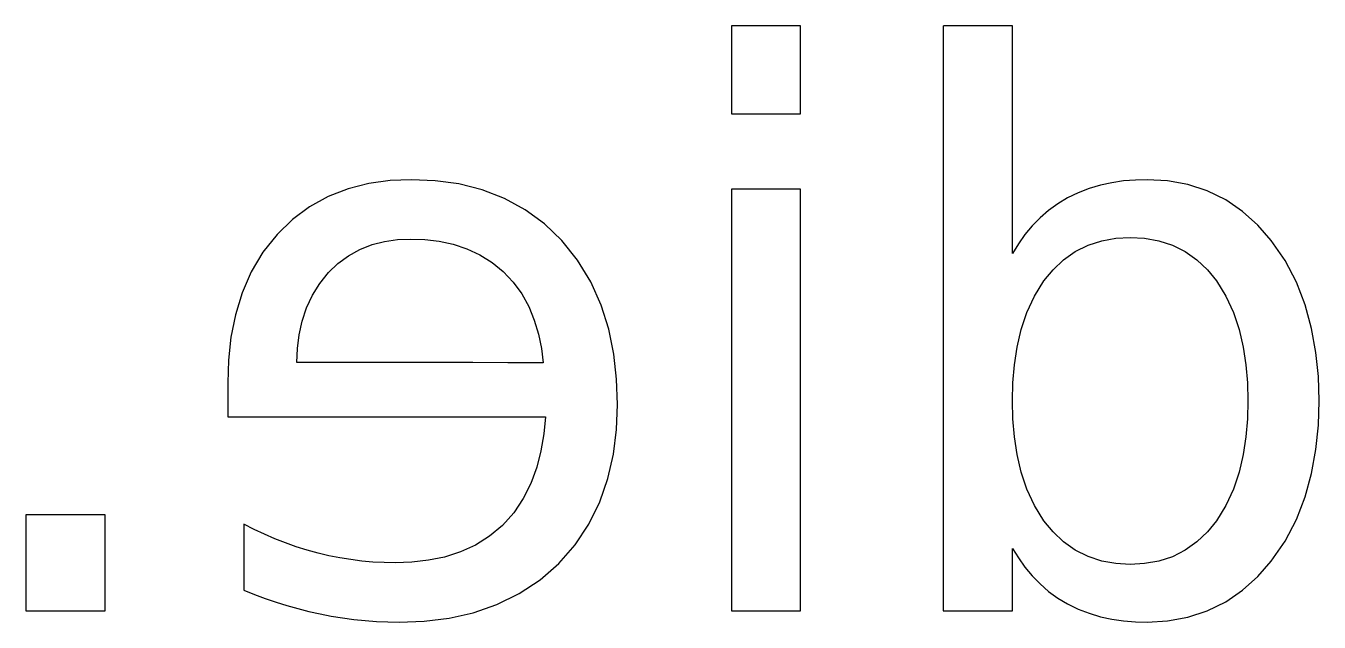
# Model space of a CAD drawing. Header units: metres. Extents: x 0 to 1774, y -720 to 827.
# Drawn here: x 12 to 25.84, y 820.99 to 827.37 of the extents above; entities that cross this region are included whole.
import ezdxf

# ---------------------------------------------------------------- set-up
doc = ezdxf.new("R2010")
doc.units = ezdxf.units.M

msp = doc.modelspace()

# ---------------------------------------------------------------- linework, layer by layer
at = {"layer": 'MARK'}
for p, q in [((19.55, 827.371), (19.55, 827.371)), ((19.55, 827.371), (19.55, 827.371)), ((19.55, 827.371), (19.55, 827.371)), ((19.55, 827.371), (19.55, 827.371)), ((19.55, 827.371), (19.55, 827.371)), ((19.55, 827.371), (19.55, 827.371)), ((19.55, 827.371), (19.55, 827.371)), ((19.656, 827.371), (19.55, 827.371)), ((19.656, 827.371), (19.55, 827.371)), ((19.55, 827.371), (19.55, 827.237)), ((19.55, 827.371), (19.55, 827.237)), ((19.761, 827.371), (19.656, 827.371)), ((19.761, 827.371), (19.656, 827.371)), ((19.867, 827.371), (19.761, 827.371)), ((19.867, 827.371), (19.761, 827.371)), ((19.973, 827.371), (19.867, 827.371)), ((19.973, 827.371), (19.867, 827.371)), ((20.078, 827.371), (19.973, 827.371)), ((20.078, 827.371), (19.973, 827.371)), ((20.184, 827.371), (20.078, 827.371)), ((20.184, 827.371), (20.078, 827.371)), ((20.289, 827.371), (20.184, 827.371)), ((20.289, 827.371), (20.184, 827.371)), ((20.289, 827.371), (20.289, 827.371)), ((20.289, 827.371), (20.289, 827.371)), ((20.289, 827.371), (20.289, 827.371)), ((20.289, 827.371), (20.289, 827.371)), ((20.289, 827.371), (20.289, 827.371)), ((20.289, 827.371), (20.289, 827.371)), ((20.289, 827.371), (20.289, 827.371)), ((20.289, 827.237), (20.289, 827.371)), ((20.289, 827.237), (20.289, 827.371)), ((21.817, 827.371), (21.817, 827.371)), ((21.817, 827.371), (21.817, 827.371)), ((21.817, 827.371), (21.817, 827.371)), ((21.817, 827.371), (21.817, 827.371)), ((21.817, 827.371), (21.817, 827.371)), ((21.817, 827.371), (21.817, 827.371)), ((21.817, 827.371), (21.817, 827.371)), ((21.817, 827.371), (21.817, 826.478)), ((21.817, 827.371), (21.817, 826.478)), ((21.923, 827.371), (21.818, 827.371)), ((21.923, 827.371), (21.818, 827.371)), ((22.029, 827.371), (21.923, 827.371)), ((22.029, 827.371), (21.923, 827.371)), ((22.134, 827.371), (22.029, 827.371)), ((22.134, 827.371), (22.029, 827.371)), ((22.24, 827.371), (22.134, 827.371)), ((22.24, 827.371), (22.134, 827.371)), ((22.346, 827.371), (22.24, 827.371)), ((22.346, 827.371), (22.24, 827.371)), ((22.451, 827.371), (22.346, 827.371)), ((22.451, 827.371), (22.346, 827.371)), ((22.557, 827.371), (22.451, 827.371)), ((22.557, 827.371), (22.451, 827.371)), ((22.557, 827.371), (22.557, 827.371)), ((22.557, 827.371), (22.557, 827.371)), ((22.557, 827.371), (22.557, 827.371)), ((22.557, 827.371), (22.557, 827.371)), ((22.557, 827.371), (22.557, 827.371)), ((22.557, 827.371), (22.557, 827.371)), ((22.557, 827.371), (22.557, 827.371)), ((22.557, 827.024), (22.557, 827.371)), ((22.557, 827.024), (22.557, 827.371)), ((19.55, 827.237), (19.55, 827.102)), ((19.55, 827.237), (19.55, 827.102)), ((20.289, 827.102), (20.289, 827.237)), ((20.289, 827.102), (20.289, 827.237)), ((19.55, 827.102), (19.55, 826.967)), ((19.55, 827.102), (19.55, 826.967)), ((20.289, 826.967), (20.289, 827.102)), ((20.289, 826.967), (20.289, 827.102)), ((22.557, 826.676), (22.557, 827.024)), ((22.557, 826.676), (22.557, 827.024)), ((19.55, 826.967), (19.55, 826.833)), ((19.55, 826.967), (19.55, 826.833)), ((20.289, 826.833), (20.289, 826.967)), ((20.289, 826.833), (20.289, 826.967)), ((19.55, 826.833), (19.55, 826.698)), ((19.55, 826.833), (19.55, 826.698)), ((20.289, 826.698), (20.289, 826.833)), ((20.289, 826.698), (20.289, 826.833)), ((19.55, 826.698), (19.55, 826.563)), ((19.55, 826.698), (19.55, 826.563)), ((20.289, 826.563), (20.289, 826.698)), ((20.289, 826.563), (20.289, 826.698)), ((22.557, 826.328), (22.557, 826.676)), ((22.557, 826.328), (22.557, 826.676)), ((19.55, 826.563), (19.55, 826.429)), ((19.55, 826.563), (19.55, 826.429)), ((20.289, 826.429), (20.289, 826.563)), ((20.289, 826.429), (20.289, 826.563)), ((21.817, 826.478), (21.817, 825.584)), ((21.817, 826.478), (21.817, 825.584)), ((19.55, 826.429), (19.55, 826.429)), ((19.55, 826.429), (19.55, 826.429)), ((19.55, 826.429), (19.55, 826.429)), ((19.55, 826.429), (19.55, 826.429)), ((19.55, 826.429), (19.55, 826.429)), ((19.55, 826.429), (19.55, 826.429)), ((19.55, 826.429), (19.55, 826.429)), ((19.55, 826.429), (19.656, 826.429)), ((19.55, 826.429), (19.656, 826.429)), ((19.656, 826.429), (19.761, 826.429)), ((19.656, 826.429), (19.761, 826.429)), ((19.761, 826.429), (19.867, 826.429)), ((19.761, 826.429), (19.867, 826.429)), ((19.867, 826.429), (19.973, 826.429)), ((19.867, 826.429), (19.973, 826.429)), ((19.973, 826.429), (20.078, 826.429)), ((19.973, 826.429), (20.078, 826.429)), ((20.078, 826.429), (20.184, 826.429)), ((20.078, 826.429), (20.184, 826.429)), ((20.184, 826.429), (20.289, 826.429)), ((20.184, 826.429), (20.289, 826.429)), ((20.289, 826.429), (20.289, 826.429)), ((20.289, 826.429), (20.289, 826.429)), ((20.289, 826.429), (20.289, 826.429)), ((20.289, 826.429), (20.289, 826.429)), ((20.289, 826.429), (20.289, 826.429)), ((20.289, 826.429), (20.289, 826.429)), ((20.289, 826.429), (20.289, 826.429)), ((22.557, 825.98), (22.557, 826.328)), ((22.557, 825.98), (22.557, 826.328)), ((22.557, 825.633), (22.557, 825.98)), ((22.557, 825.633), (22.557, 825.98)), ((15.67, 825.685), (15.449, 825.629)), ((15.67, 825.685), (15.449, 825.629)), ((15.897, 825.716), (15.67, 825.685)), ((15.897, 825.716), (15.67, 825.685)), ((16.125, 825.726), (15.897, 825.716)), ((16.125, 825.726), (15.897, 825.716)), ((16.125, 825.726), (16.125, 825.726)), ((16.125, 825.726), (16.125, 825.726)), ((16.125, 825.726), (16.125, 825.726)), ((16.125, 825.726), (16.125, 825.726)), ((16.125, 825.726), (16.125, 825.726)), ((16.125, 825.726), (16.125, 825.726)), ((16.125, 825.726), (16.125, 825.726)), ((16.38, 825.715), (16.125, 825.726)), ((16.38, 825.715), (16.125, 825.726)), ((16.633, 825.68), (16.38, 825.715)), ((16.633, 825.68), (16.38, 825.715)), ((16.881, 825.618), (16.633, 825.68)), ((16.881, 825.618), (16.633, 825.68)), ((23.498, 825.668), (23.377, 825.632)), ((23.498, 825.668), (23.377, 825.632)), ((23.622, 825.694), (23.498, 825.668)), ((23.622, 825.694), (23.498, 825.668)), ((23.747, 825.712), (23.622, 825.694)), ((23.747, 825.712), (23.622, 825.694)), ((23.873, 825.722), (23.747, 825.712)), ((23.873, 825.722), (23.747, 825.712)), ((23.999, 825.726), (23.873, 825.722)), ((23.999, 825.726), (23.873, 825.722)), ((23.999, 825.726), (23.999, 825.726)), ((23.999, 825.726), (23.999, 825.726)), ((23.999, 825.726), (23.999, 825.726)), ((23.999, 825.726), (23.999, 825.726)), ((23.999, 825.726), (23.999, 825.726)), ((23.999, 825.726), (23.999, 825.726)), ((23.999, 825.726), (23.999, 825.726)), ((24.218, 825.713), (23.999, 825.726)), ((24.218, 825.713), (23.999, 825.726)), ((24.434, 825.674), (24.218, 825.713)), ((24.434, 825.674), (24.218, 825.713)), ((24.642, 825.606), (24.434, 825.674)), ((24.642, 825.606), (24.434, 825.674)), ((15.236, 825.547), (15.036, 825.437)), ((15.236, 825.547), (15.036, 825.437)), ((15.449, 825.629), (15.236, 825.547)), ((15.449, 825.629), (15.236, 825.547)), ((17.12, 825.526), (16.881, 825.618)), ((17.12, 825.526), (16.881, 825.618)), ((17.344, 825.404), (17.12, 825.526)), ((17.344, 825.404), (17.12, 825.526)), ((19.55, 825.623), (19.55, 825.623)), ((19.55, 825.623), (19.55, 825.623)), ((19.55, 825.623), (19.55, 825.623)), ((19.55, 825.623), (19.55, 825.623)), ((19.55, 825.623), (19.55, 825.623)), ((19.55, 825.623), (19.55, 825.623)), ((19.55, 825.623), (19.55, 825.623)), ((19.656, 825.623), (19.55, 825.623)), ((19.656, 825.623), (19.55, 825.623)), ((19.55, 825.623), (19.55, 824.979)), ((19.55, 825.623), (19.55, 824.979)), ((19.761, 825.623), (19.656, 825.623)), ((19.761, 825.623), (19.656, 825.623)), ((19.867, 825.623), (19.761, 825.623)), ((19.867, 825.623), (19.761, 825.623)), ((19.973, 825.623), (19.867, 825.623)), ((19.973, 825.623), (19.867, 825.623)), ((20.078, 825.623), (19.973, 825.623)), ((20.078, 825.623), (19.973, 825.623)), ((20.184, 825.623), (20.078, 825.623)), ((20.184, 825.623), (20.078, 825.623)), ((20.289, 825.623), (20.184, 825.623)), ((20.289, 825.623), (20.184, 825.623)), ((20.289, 825.623), (20.289, 825.623)), ((20.289, 825.623), (20.289, 825.623)), ((20.289, 825.623), (20.289, 825.623)), ((20.289, 825.623), (20.289, 825.623)), ((20.289, 825.623), (20.289, 825.623)), ((20.289, 825.623), (20.289, 825.623)), ((20.289, 825.623), (20.289, 825.623)), ((20.289, 824.979), (20.289, 825.623)), ((20.289, 824.979), (20.289, 825.623)), ((21.817, 825.584), (21.817, 824.69)), ((21.817, 825.584), (21.817, 824.69)), ((22.557, 825.285), (22.557, 825.633)), ((22.557, 825.285), (22.557, 825.633)), ((23.146, 825.532), (23.042, 825.469)), ((23.146, 825.532), (23.042, 825.469)), ((23.259, 825.587), (23.146, 825.532)), ((23.259, 825.587), (23.146, 825.532)), ((23.146, 825.532), (23.146, 825.532)), ((23.146, 825.532), (23.146, 825.532)), ((23.146, 825.532), (23.146, 825.532)), ((23.146, 825.532), (23.146, 825.532)), ((23.146, 825.532), (23.146, 825.532)), ((23.146, 825.532), (23.146, 825.532)), ((23.146, 825.532), (23.146, 825.532)), ((23.377, 825.632), (23.259, 825.587)), ((23.377, 825.632), (23.259, 825.587)), ((24.839, 825.509), (24.642, 825.606)), ((24.839, 825.509), (24.642, 825.606)), ((25.02, 825.385), (24.839, 825.509)), ((25.02, 825.385), (24.839, 825.509)), ((15.036, 825.437), (14.852, 825.301)), ((15.036, 825.437), (14.852, 825.301)), ((17.55, 825.253), (17.344, 825.404)), ((17.55, 825.253), (17.344, 825.404)), ((22.944, 825.397), (22.853, 825.318)), ((22.944, 825.397), (22.853, 825.318)), ((23.042, 825.469), (22.944, 825.397)), ((23.042, 825.469), (22.944, 825.397)), ((25.183, 825.239), (25.02, 825.385)), ((25.183, 825.239), (25.02, 825.385)), ((14.852, 825.301), (14.689, 825.141)), ((14.852, 825.301), (14.689, 825.141)), ((17.734, 825.076), (17.55, 825.253)), ((17.734, 825.076), (17.55, 825.253)), ((22.557, 824.937), (22.557, 825.285)), ((22.557, 824.937), (22.557, 825.285)), ((22.769, 825.231), (22.691, 825.138)), ((22.769, 825.231), (22.691, 825.138)), ((22.853, 825.318), (22.769, 825.231)), ((22.853, 825.318), (22.769, 825.231)), ((25.327, 825.074), (25.183, 825.239)), ((25.327, 825.074), (25.183, 825.239)), ((14.689, 825.141), (14.537, 824.949)), ((14.689, 825.141), (14.537, 824.949)), ((14.689, 825.141), (14.689, 825.141)), ((14.689, 825.141), (14.689, 825.141)), ((14.689, 825.141), (14.689, 825.141)), ((14.689, 825.141), (14.689, 825.141)), ((14.689, 825.141), (14.689, 825.141)), ((14.689, 825.141), (14.689, 825.141)), ((14.689, 825.141), (14.689, 825.141)), ((15.839, 825.066), (15.977, 825.085)), ((15.839, 825.066), (15.977, 825.085)), ((15.977, 825.085), (16.117, 825.091)), ((15.977, 825.085), (16.117, 825.091)), ((16.117, 825.091), (16.117, 825.091)), ((16.117, 825.091), (16.117, 825.091)), ((16.117, 825.091), (16.117, 825.091)), ((16.117, 825.091), (16.117, 825.091)), ((16.117, 825.091), (16.117, 825.091)), ((16.117, 825.091), (16.117, 825.091)), ((16.117, 825.091), (16.117, 825.091)), ((16.117, 825.091), (16.271, 825.086)), ((16.117, 825.091), (16.271, 825.086)), ((16.271, 825.086), (16.423, 825.068)), ((16.271, 825.086), (16.423, 825.068)), ((22.691, 825.138), (22.621, 825.04)), ((22.691, 825.138), (22.621, 825.04)), ((23.513, 825.073), (23.665, 825.1)), ((23.513, 825.073), (23.665, 825.1)), ((23.665, 825.1), (23.818, 825.109)), ((23.665, 825.1), (23.818, 825.109)), ((23.818, 825.109), (23.818, 825.109)), ((23.818, 825.109), (23.818, 825.109)), ((23.818, 825.109), (23.818, 825.109)), ((23.818, 825.109), (23.818, 825.109)), ((23.818, 825.109), (23.818, 825.109)), ((23.818, 825.109), (23.818, 825.109)), ((23.818, 825.109), (23.818, 825.109)), ((23.818, 825.109), (23.972, 825.1)), ((23.818, 825.109), (23.972, 825.1)), ((23.972, 825.1), (24.123, 825.073)), ((23.972, 825.1), (24.123, 825.073)), ((14.537, 824.949), (14.412, 824.739)), ((14.537, 824.949), (14.412, 824.739)), ((15.452, 824.912), (15.574, 824.98)), ((15.452, 824.912), (15.574, 824.98)), ((15.574, 824.98), (15.704, 825.031)), ((15.574, 824.98), (15.704, 825.031)), ((15.704, 825.031), (15.839, 825.066)), ((15.704, 825.031), (15.839, 825.066)), ((16.423, 825.068), (16.573, 825.036)), ((16.423, 825.068), (16.573, 825.036)), ((16.573, 825.036), (16.719, 824.988)), ((16.573, 825.036), (16.719, 824.988)), ((16.719, 824.988), (16.859, 824.923)), ((16.719, 824.988), (16.859, 824.923)), ((17.734, 825.076), (17.734, 825.076)), ((17.734, 825.076), (17.734, 825.076)), ((17.734, 825.076), (17.734, 825.076)), ((17.734, 825.076), (17.734, 825.076)), ((17.734, 825.076), (17.734, 825.076)), ((17.734, 825.076), (17.734, 825.076)), ((17.734, 825.076), (17.734, 825.076)), ((17.904, 824.865), (17.734, 825.076)), ((17.904, 824.865), (17.734, 825.076)), ((19.55, 824.979), (19.55, 824.335)), ((19.55, 824.979), (19.55, 824.335)), ((20.289, 824.335), (20.289, 824.979)), ((20.289, 824.335), (20.289, 824.979)), ((22.621, 825.04), (22.557, 824.937)), ((22.621, 825.04), (22.557, 824.937)), ((23.104, 824.868), (23.229, 824.957)), ((23.104, 824.868), (23.229, 824.957)), ((23.229, 824.957), (23.367, 825.025)), ((23.229, 824.957), (23.367, 825.025)), ((23.367, 825.025), (23.513, 825.073)), ((23.367, 825.025), (23.513, 825.073)), ((24.123, 825.073), (24.269, 825.025)), ((24.123, 825.073), (24.269, 825.025)), ((24.269, 825.025), (24.407, 824.957)), ((24.269, 825.025), (24.407, 824.957)), ((24.407, 824.957), (24.532, 824.868)), ((24.407, 824.957), (24.532, 824.868)), ((25.327, 825.074), (25.327, 825.074)), ((25.327, 825.074), (25.327, 825.074)), ((25.327, 825.074), (25.327, 825.074)), ((25.327, 825.074), (25.327, 825.074)), ((25.327, 825.074), (25.327, 825.074)), ((25.327, 825.074), (25.327, 825.074)), ((25.327, 825.074), (25.327, 825.074)), ((25.475, 824.86), (25.327, 825.074)), ((25.475, 824.86), (25.327, 825.074)), ((15.239, 824.732), (15.34, 824.829)), ((15.239, 824.732), (15.34, 824.829)), ((15.34, 824.829), (15.452, 824.912)), ((15.34, 824.829), (15.452, 824.912)), ((16.859, 824.923), (16.989, 824.842)), ((16.859, 824.923), (16.989, 824.842)), ((16.989, 824.842), (17.108, 824.744)), ((16.989, 824.842), (17.108, 824.744)), ((18.045, 824.633), (17.904, 824.865)), ((18.045, 824.633), (17.904, 824.865)), ((22.557, 824.937), (22.557, 824.937)), ((22.557, 824.937), (22.557, 824.937)), ((22.557, 824.937), (22.557, 824.937)), ((22.557, 824.937), (22.557, 824.937)), ((22.557, 824.937), (22.557, 824.937)), ((22.557, 824.937), (22.557, 824.937)), ((22.557, 824.937), (22.557, 824.937)), ((22.992, 824.762), (23.104, 824.868)), ((22.992, 824.762), (23.104, 824.868)), ((24.532, 824.868), (24.644, 824.762)), ((24.532, 824.868), (24.644, 824.762)), ((25.596, 824.629), (25.475, 824.86)), ((25.596, 824.629), (25.475, 824.86)), ((14.412, 824.739), (14.314, 824.515)), ((14.412, 824.739), (14.314, 824.515)), ((15.145, 824.617), (15.239, 824.732)), ((15.145, 824.617), (15.239, 824.732)), ((15.239, 824.732), (15.239, 824.732)), ((15.239, 824.732), (15.239, 824.732)), ((15.239, 824.732), (15.239, 824.732)), ((15.239, 824.732), (15.239, 824.732)), ((15.239, 824.732), (15.239, 824.732)), ((15.239, 824.732), (15.239, 824.732)), ((15.239, 824.732), (15.239, 824.732)), ((17.108, 824.744), (17.108, 824.744)), ((17.108, 824.744), (17.108, 824.744)), ((17.108, 824.744), (17.108, 824.744)), ((17.108, 824.744), (17.108, 824.744)), ((17.108, 824.744), (17.108, 824.744)), ((17.108, 824.744), (17.108, 824.744)), ((17.108, 824.744), (17.108, 824.744)), ((17.108, 824.744), (17.214, 824.631)), ((17.108, 824.744), (17.214, 824.631)), ((21.817, 824.69), (21.817, 823.796)), ((21.817, 824.69), (21.817, 823.796)), ((22.894, 824.643), (22.992, 824.762)), ((22.894, 824.643), (22.992, 824.762)), ((24.644, 824.762), (24.741, 824.643)), ((24.644, 824.762), (24.741, 824.643)), ((15.067, 824.49), (15.145, 824.617)), ((15.067, 824.49), (15.145, 824.617)), ((17.214, 824.631), (17.306, 824.505)), ((17.214, 824.631), (17.306, 824.505)), ((18.155, 824.385), (18.045, 824.633)), ((18.155, 824.385), (18.045, 824.633)), ((22.792, 824.48), (22.894, 824.643)), ((22.792, 824.48), (22.894, 824.643)), ((22.894, 824.643), (22.894, 824.643)), ((22.894, 824.643), (22.894, 824.643)), ((22.894, 824.643), (22.894, 824.643)), ((22.894, 824.643), (22.894, 824.643)), ((22.894, 824.643), (22.894, 824.643)), ((22.894, 824.643), (22.894, 824.643)), ((22.894, 824.643), (22.894, 824.643)), ((24.741, 824.643), (24.741, 824.643)), ((24.741, 824.643), (24.741, 824.643)), ((24.741, 824.643), (24.741, 824.643)), ((24.741, 824.643), (24.741, 824.643)), ((24.741, 824.643), (24.741, 824.643)), ((24.741, 824.643), (24.741, 824.643)), ((24.741, 824.643), (24.741, 824.643)), ((24.741, 824.643), (24.842, 824.48)), ((24.741, 824.643), (24.842, 824.48)), ((25.69, 824.387), (25.596, 824.629)), ((25.69, 824.387), (25.596, 824.629)), ((14.314, 824.515), (14.243, 824.281)), ((14.314, 824.515), (14.243, 824.281)), ((15.004, 824.355), (15.067, 824.49)), ((15.004, 824.355), (15.067, 824.49)), ((17.306, 824.505), (17.381, 824.368)), ((17.306, 824.505), (17.381, 824.368)), ((22.711, 824.305), (22.792, 824.48)), ((22.711, 824.305), (22.792, 824.48)), ((24.842, 824.48), (24.923, 824.305)), ((24.842, 824.48), (24.923, 824.305)), ((14.243, 824.281), (14.195, 824.041)), ((14.243, 824.281), (14.195, 824.041)), ((14.958, 824.214), (15.004, 824.355)), ((14.958, 824.214), (15.004, 824.355)), ((17.381, 824.368), (17.44, 824.224)), ((17.381, 824.368), (17.44, 824.224)), ((18.237, 824.126), (18.155, 824.385)), ((18.237, 824.126), (18.155, 824.385)), ((19.55, 824.335), (19.55, 823.691)), ((19.55, 824.335), (19.55, 823.691)), ((20.289, 823.691), (20.289, 824.335)), ((20.289, 823.691), (20.289, 824.335)), ((22.65, 824.123), (22.711, 824.305)), ((22.65, 824.123), (22.711, 824.305)), ((24.923, 824.305), (24.983, 824.122)), ((24.923, 824.305), (24.983, 824.122)), ((25.759, 824.136), (25.69, 824.387)), ((25.759, 824.136), (25.69, 824.387)), ((14.926, 824.068), (14.958, 824.214)), ((14.926, 824.068), (14.958, 824.214)), ((17.44, 824.224), (17.485, 824.075)), ((17.44, 824.224), (17.485, 824.075)), ((18.291, 823.861), (18.237, 824.126)), ((18.291, 823.861), (18.237, 824.126)), ((22.606, 823.935), (22.65, 824.123)), ((22.606, 823.935), (22.65, 824.123)), ((24.983, 824.122), (25.027, 823.935)), ((24.983, 824.122), (25.027, 823.935)), ((25.805, 823.879), (25.759, 824.136)), ((25.805, 823.879), (25.759, 824.136)), ((14.195, 824.041), (14.169, 823.797)), ((14.195, 824.041), (14.169, 823.797)), ((14.907, 823.92), (14.926, 824.068)), ((14.907, 823.92), (14.926, 824.068)), ((17.485, 824.075), (17.516, 823.922)), ((17.485, 824.075), (17.516, 823.922)), ((14.9, 823.771), (14.907, 823.92)), ((14.9, 823.771), (14.907, 823.92)), ((17.516, 823.922), (17.535, 823.767)), ((17.516, 823.922), (17.535, 823.767)), ((18.321, 823.591), (18.291, 823.861)), ((18.321, 823.591), (18.291, 823.861)), ((22.578, 823.745), (22.606, 823.935)), ((22.578, 823.745), (22.606, 823.935)), ((25.027, 823.935), (25.055, 823.744)), ((25.027, 823.935), (25.055, 823.744)), ((25.831, 823.62), (25.805, 823.879)), ((25.831, 823.62), (25.805, 823.879)), ((14.169, 823.797), (14.16, 823.553)), ((14.169, 823.797), (14.16, 823.553)), ((14.9, 823.771), (14.9, 823.771)), ((14.9, 823.771), (14.9, 823.771)), ((14.9, 823.771), (14.9, 823.771)), ((14.9, 823.771), (14.9, 823.771)), ((14.9, 823.771), (14.9, 823.771)), ((14.9, 823.771), (14.9, 823.771)), ((14.9, 823.771), (14.9, 823.771)), ((15.276, 823.771), (14.9, 823.771)), ((15.276, 823.771), (14.9, 823.771)), ((15.653, 823.77), (15.276, 823.771)), ((15.653, 823.77), (15.276, 823.771)), ((16.029, 823.77), (15.653, 823.77)), ((16.029, 823.77), (15.653, 823.77)), ((16.406, 823.769), (16.029, 823.77)), ((16.406, 823.769), (16.029, 823.77)), ((16.782, 823.769), (16.406, 823.769)), ((16.782, 823.769), (16.406, 823.769)), ((17.159, 823.768), (16.782, 823.769)), ((17.159, 823.768), (16.782, 823.769)), ((17.535, 823.767), (17.159, 823.768)), ((17.535, 823.767), (17.159, 823.768)), ((17.535, 823.767), (17.535, 823.767)), ((17.535, 823.767), (17.535, 823.767)), ((17.535, 823.767), (17.535, 823.767)), ((17.535, 823.767), (17.535, 823.767)), ((17.535, 823.767), (17.535, 823.767)), ((17.535, 823.767), (17.535, 823.767)), ((17.535, 823.767), (17.535, 823.767)), ((21.817, 823.796), (21.817, 822.902)), ((21.817, 823.796), (21.817, 822.902)), ((22.562, 823.553), (22.578, 823.745)), ((22.562, 823.553), (22.578, 823.745)), ((25.055, 823.744), (25.071, 823.552)), ((25.055, 823.744), (25.071, 823.552)), ((18.331, 823.32), (18.321, 823.591)), ((18.331, 823.32), (18.321, 823.591)), ((19.55, 823.691), (19.55, 823.047)), ((19.55, 823.691), (19.55, 823.047)), ((20.289, 823.047), (20.289, 823.691)), ((20.289, 823.047), (20.289, 823.691)), ((25.839, 823.36), (25.831, 823.62)), ((25.839, 823.36), (25.831, 823.62)), ((14.16, 823.553), (14.16, 823.553)), ((14.16, 823.553), (14.16, 823.553)), ((14.16, 823.553), (14.16, 823.553)), ((14.16, 823.553), (14.16, 823.553)), ((14.16, 823.553), (14.16, 823.553)), ((14.16, 823.553), (14.16, 823.553)), ((14.16, 823.553), (14.16, 823.553)), ((14.16, 823.553), (14.16, 823.501)), ((14.16, 823.553), (14.16, 823.501)), ((14.16, 823.501), (14.16, 823.449)), ((14.16, 823.501), (14.16, 823.449)), ((14.16, 823.449), (14.16, 823.397)), ((14.16, 823.449), (14.16, 823.397)), ((22.557, 823.36), (22.562, 823.553)), ((22.557, 823.36), (22.562, 823.553)), ((25.071, 823.552), (25.076, 823.36)), ((25.071, 823.552), (25.076, 823.36)), ((14.16, 823.397), (14.16, 823.345)), ((14.16, 823.397), (14.16, 823.345)), ((14.16, 823.345), (14.16, 823.293)), ((14.16, 823.345), (14.16, 823.293)), ((14.16, 823.293), (14.16, 823.241)), ((14.16, 823.293), (14.16, 823.241)), ((18.321, 823.054), (18.331, 823.32)), ((18.321, 823.054), (18.331, 823.32)), ((18.331, 823.32), (18.331, 823.32)), ((18.331, 823.32), (18.331, 823.32)), ((18.331, 823.32), (18.331, 823.32)), ((18.331, 823.32), (18.331, 823.32)), ((18.331, 823.32), (18.331, 823.32)), ((18.331, 823.32), (18.331, 823.32)), ((18.331, 823.32), (18.331, 823.32)), ((22.557, 823.36), (22.557, 823.36)), ((22.557, 823.36), (22.557, 823.36)), ((22.557, 823.36), (22.557, 823.36)), ((22.557, 823.36), (22.557, 823.36)), ((22.557, 823.36), (22.557, 823.36)), ((22.557, 823.36), (22.557, 823.36)), ((22.557, 823.36), (22.557, 823.36)), ((22.562, 823.167), (22.557, 823.36)), ((22.562, 823.167), (22.557, 823.36)), ((25.076, 823.36), (25.071, 823.168)), ((25.076, 823.36), (25.071, 823.168)), ((25.076, 823.36), (25.076, 823.36)), ((25.076, 823.36), (25.076, 823.36)), ((25.076, 823.36), (25.076, 823.36)), ((25.076, 823.36), (25.076, 823.36)), ((25.076, 823.36), (25.076, 823.36)), ((25.076, 823.36), (25.076, 823.36)), ((25.076, 823.36), (25.076, 823.36)), ((25.831, 823.1), (25.839, 823.36)), ((25.831, 823.1), (25.839, 823.36)), ((25.839, 823.36), (25.839, 823.36)), ((25.839, 823.36), (25.839, 823.36)), ((25.839, 823.36), (25.839, 823.36)), ((25.839, 823.36), (25.839, 823.36)), ((25.839, 823.36), (25.839, 823.36)), ((25.839, 823.36), (25.839, 823.36)), ((25.839, 823.36), (25.839, 823.36)), ((14.16, 823.241), (14.16, 823.189)), ((14.16, 823.241), (14.16, 823.189)), ((14.16, 823.189), (14.16, 823.189)), ((14.16, 823.189), (14.16, 823.189)), ((14.16, 823.189), (14.16, 823.189)), ((14.16, 823.189), (14.16, 823.189)), ((14.16, 823.189), (14.16, 823.189)), ((14.16, 823.189), (14.16, 823.189)), ((14.16, 823.189), (14.16, 823.189)), ((14.16, 823.189), (14.646, 823.189)), ((14.16, 823.189), (14.646, 823.189)), ((14.646, 823.189), (15.131, 823.189)), ((14.646, 823.189), (15.131, 823.189)), ((15.131, 823.189), (15.617, 823.189)), ((15.131, 823.189), (15.617, 823.189)), ((15.617, 823.189), (16.103, 823.189)), ((15.617, 823.189), (16.103, 823.189)), ((16.103, 823.189), (16.588, 823.189)), ((16.103, 823.189), (16.588, 823.189)), ((16.588, 823.189), (17.074, 823.189)), ((16.588, 823.189), (17.074, 823.189)), ((17.074, 823.189), (17.559, 823.189)), ((17.074, 823.189), (17.559, 823.189)), ((17.559, 823.189), (17.542, 823.007)), ((17.559, 823.189), (17.542, 823.007)), ((17.559, 823.189), (17.559, 823.189)), ((17.559, 823.189), (17.559, 823.189)), ((17.559, 823.189), (17.559, 823.189)), ((17.559, 823.189), (17.559, 823.189)), ((17.559, 823.189), (17.559, 823.189)), ((17.559, 823.189), (17.559, 823.189)), ((17.559, 823.189), (17.559, 823.189)), ((22.578, 822.975), (22.562, 823.167)), ((22.578, 822.975), (22.562, 823.167)), ((25.071, 823.168), (25.055, 822.976)), ((25.071, 823.168), (25.055, 822.976)), ((17.542, 823.007), (17.512, 822.827)), ((17.542, 823.007), (17.512, 822.827)), ((18.288, 822.791), (18.321, 823.054)), ((18.288, 822.791), (18.321, 823.054)), ((19.55, 823.047), (19.55, 822.402)), ((19.55, 823.047), (19.55, 822.402)), ((20.289, 822.402), (20.289, 823.047)), ((20.289, 822.402), (20.289, 823.047)), ((25.805, 822.841), (25.831, 823.1)), ((25.805, 822.841), (25.831, 823.1)), ((21.817, 822.902), (21.817, 822.008)), ((21.817, 822.902), (21.817, 822.008)), ((22.606, 822.785), (22.578, 822.975)), ((22.606, 822.785), (22.578, 822.975)), ((25.055, 822.976), (25.027, 822.785)), ((25.055, 822.976), (25.027, 822.785)), ((17.512, 822.827), (17.467, 822.65)), ((17.512, 822.827), (17.467, 822.65)), ((18.229, 822.531), (18.288, 822.791)), ((18.229, 822.531), (18.288, 822.791)), ((22.65, 822.597), (22.606, 822.785)), ((22.65, 822.597), (22.606, 822.785)), ((25.027, 822.785), (24.983, 822.598)), ((25.027, 822.785), (24.983, 822.598)), ((25.759, 822.584), (25.805, 822.841)), ((25.759, 822.584), (25.805, 822.841)), ((17.467, 822.65), (17.404, 822.478)), ((17.467, 822.65), (17.404, 822.478)), ((22.711, 822.415), (22.65, 822.597)), ((22.711, 822.415), (22.65, 822.597)), ((24.983, 822.598), (24.923, 822.415)), ((24.983, 822.598), (24.923, 822.415)), ((17.404, 822.478), (17.323, 822.315)), ((17.404, 822.478), (17.323, 822.315)), ((18.142, 822.28), (18.229, 822.531)), ((18.142, 822.28), (18.229, 822.531)), ((25.69, 822.333), (25.759, 822.584)), ((25.69, 822.333), (25.759, 822.584)), ((17.323, 822.315), (17.221, 822.163)), ((17.323, 822.315), (17.221, 822.163)), ((19.55, 822.402), (19.55, 821.758)), ((19.55, 822.402), (19.55, 821.758)), ((20.289, 821.758), (20.289, 822.402)), ((20.289, 821.758), (20.289, 822.402)), ((22.792, 822.24), (22.711, 822.415)), ((22.792, 822.24), (22.711, 822.415)), ((24.923, 822.415), (24.842, 822.24)), ((24.923, 822.415), (24.842, 822.24)), ((25.596, 822.091), (25.69, 822.333)), ((25.596, 822.091), (25.69, 822.333)), ((18.025, 822.042), (18.142, 822.28)), ((18.025, 822.042), (18.142, 822.28)), ((22.894, 822.077), (22.792, 822.24)), ((22.894, 822.077), (22.792, 822.24)), ((24.842, 822.24), (24.741, 822.077)), ((24.842, 822.24), (24.741, 822.077)), ((12, 822.143), (12, 822.143)), ((12, 822.143), (12, 822.143)), ((12, 822.143), (12, 822.143)), ((12, 822.143), (12, 822.143)), ((12, 822.143), (12, 822.143)), ((12, 822.143), (12, 822.143)), ((12, 822.143), (12, 822.143)), ((12.121, 822.143), (12, 822.143)), ((12.121, 822.143), (12, 822.143)), ((12, 822.143), (12, 821.996)), ((12, 822.143), (12, 821.996)), ((12.242, 822.143), (12.121, 822.143)), ((12.242, 822.143), (12.121, 822.143)), ((12.363, 822.143), (12.242, 822.143)), ((12.363, 822.143), (12.242, 822.143)), ((12.484, 822.143), (12.363, 822.143)), ((12.484, 822.143), (12.363, 822.143)), ((12.606, 822.143), (12.484, 822.143)), ((12.606, 822.143), (12.484, 822.143)), ((12.727, 822.143), (12.606, 822.143)), ((12.727, 822.143), (12.606, 822.143)), ((12.848, 822.143), (12.727, 822.143)), ((12.848, 822.143), (12.727, 822.143)), ((12.848, 822.143), (12.848, 822.143)), ((12.848, 822.143), (12.848, 822.143)), ((12.848, 822.143), (12.848, 822.143)), ((12.848, 822.143), (12.848, 822.143)), ((12.848, 822.143), (12.848, 822.143)), ((12.848, 822.143), (12.848, 822.143)), ((12.848, 822.143), (12.848, 822.143)), ((12.848, 821.996), (12.848, 822.143)), ((12.848, 821.996), (12.848, 822.143)), ((14.333, 822.04), (14.333, 822.04)), ((14.333, 822.04), (14.333, 822.04)), ((14.333, 822.04), (14.333, 822.04)), ((14.333, 822.04), (14.333, 822.04)), ((14.333, 822.04), (14.333, 822.04)), ((14.333, 822.04), (14.333, 822.04)), ((14.333, 822.04), (14.333, 822.04)), ((14.333, 822.04), (14.333, 821.94)), ((14.333, 822.04), (14.333, 821.94)), ((14.442, 821.985), (14.333, 822.04)), ((14.442, 821.985), (14.333, 822.04)), ((17.221, 822.163), (17.099, 822.027)), ((17.221, 822.163), (17.099, 822.027)), ((17.878, 821.821), (18.025, 822.042)), ((17.878, 821.821), (18.025, 822.042)), ((22.894, 822.077), (22.894, 822.077)), ((22.894, 822.077), (22.894, 822.077)), ((22.894, 822.077), (22.894, 822.077)), ((22.894, 822.077), (22.894, 822.077)), ((22.894, 822.077), (22.894, 822.077)), ((22.894, 822.077), (22.894, 822.077)), ((22.894, 822.077), (22.894, 822.077)), ((22.992, 821.958), (22.894, 822.077)), ((22.992, 821.958), (22.894, 822.077)), ((24.741, 822.077), (24.644, 821.958)), ((24.741, 822.077), (24.644, 821.958)), ((24.741, 822.077), (24.741, 822.077)), ((24.741, 822.077), (24.741, 822.077)), ((24.741, 822.077), (24.741, 822.077)), ((24.741, 822.077), (24.741, 822.077)), ((24.741, 822.077), (24.741, 822.077)), ((24.741, 822.077), (24.741, 822.077)), ((24.741, 822.077), (24.741, 822.077)), ((25.475, 821.86), (25.596, 822.091)), ((25.475, 821.86), (25.596, 822.091)), ((12, 821.996), (12, 821.849)), ((12, 821.996), (12, 821.849)), ((12.848, 821.849), (12.848, 821.996)), ((12.848, 821.849), (12.848, 821.996)), ((14.333, 821.94), (14.333, 821.839)), ((14.333, 821.94), (14.333, 821.839)), ((14.552, 821.934), (14.442, 821.985)), ((14.552, 821.934), (14.442, 821.985)), ((14.664, 821.886), (14.552, 821.934)), ((14.664, 821.886), (14.552, 821.934)), ((16.963, 821.913), (16.813, 821.818)), ((16.963, 821.913), (16.813, 821.818)), ((17.099, 822.027), (16.963, 821.913)), ((17.099, 822.027), (16.963, 821.913)), ((17.099, 822.027), (17.099, 822.027)), ((17.099, 822.027), (17.099, 822.027)), ((17.099, 822.027), (17.099, 822.027)), ((17.099, 822.027), (17.099, 822.027)), ((17.099, 822.027), (17.099, 822.027)), ((17.099, 822.027), (17.099, 822.027)), ((17.099, 822.027), (17.099, 822.027)), ((21.817, 822.008), (21.817, 821.114)), ((21.817, 822.008), (21.817, 821.114)), ((23.104, 821.852), (22.992, 821.958)), ((23.104, 821.852), (22.992, 821.958)), ((24.644, 821.958), (24.532, 821.852)), ((24.644, 821.958), (24.532, 821.852)), ((12, 821.849), (12, 821.702)), ((12, 821.849), (12, 821.702)), ((12.848, 821.702), (12.848, 821.849)), ((12.848, 821.702), (12.848, 821.849)), ((14.333, 821.839), (14.333, 821.739)), ((14.333, 821.839), (14.333, 821.739)), ((14.778, 821.841), (14.664, 821.886)), ((14.778, 821.841), (14.664, 821.886)), ((14.893, 821.801), (14.778, 821.841)), ((14.893, 821.801), (14.778, 821.841)), ((15.009, 821.764), (14.893, 821.801)), ((15.009, 821.764), (14.893, 821.801)), ((15.127, 821.731), (15.009, 821.764)), ((15.127, 821.731), (15.009, 821.764)), ((16.813, 821.818), (16.651, 821.744)), ((16.813, 821.818), (16.651, 821.744)), ((17.702, 821.622), (17.878, 821.821)), ((17.702, 821.622), (17.878, 821.821)), ((22.557, 821.783), (22.557, 821.783)), ((22.557, 821.783), (22.557, 821.783)), ((22.557, 821.783), (22.557, 821.783)), ((22.557, 821.783), (22.557, 821.783)), ((22.557, 821.783), (22.557, 821.783)), ((22.557, 821.783), (22.557, 821.783)), ((22.557, 821.783), (22.557, 821.783)), ((22.557, 821.783), (22.621, 821.68)), ((22.557, 821.783), (22.621, 821.68)), ((22.557, 821.687), (22.557, 821.783)), ((22.557, 821.687), (22.557, 821.783)), ((23.229, 821.763), (23.104, 821.852)), ((23.229, 821.763), (23.104, 821.852)), ((23.367, 821.695), (23.229, 821.763)), ((23.367, 821.695), (23.229, 821.763)), ((24.407, 821.763), (24.269, 821.694)), ((24.407, 821.763), (24.269, 821.694)), ((24.532, 821.852), (24.407, 821.763)), ((24.532, 821.852), (24.407, 821.763)), ((25.327, 821.646), (25.475, 821.86)), ((25.327, 821.646), (25.475, 821.86)), ((12, 821.702), (12, 821.555)), ((12, 821.702), (12, 821.555)), ((12.848, 821.555), (12.848, 821.702)), ((12.848, 821.555), (12.848, 821.702)), ((14.333, 821.739), (14.333, 821.638)), ((14.333, 821.739), (14.333, 821.638)), ((14.333, 821.638), (14.333, 821.538)), ((14.333, 821.638), (14.333, 821.538)), ((15.127, 821.731), (15.127, 821.731)), ((15.127, 821.731), (15.127, 821.731)), ((15.127, 821.731), (15.127, 821.731)), ((15.127, 821.731), (15.127, 821.731)), ((15.127, 821.731), (15.127, 821.731)), ((15.127, 821.731), (15.127, 821.731)), ((15.127, 821.731), (15.127, 821.731)), ((15.243, 821.704), (15.127, 821.731)), ((15.243, 821.704), (15.127, 821.731)), ((15.359, 821.681), (15.243, 821.704)), ((15.359, 821.681), (15.243, 821.704)), ((15.477, 821.662), (15.359, 821.681)), ((15.477, 821.662), (15.359, 821.681)), ((15.595, 821.647), (15.477, 821.662)), ((15.595, 821.647), (15.477, 821.662)), ((15.714, 821.637), (15.595, 821.647)), ((15.714, 821.637), (15.595, 821.647)), ((15.833, 821.631), (15.714, 821.637)), ((15.833, 821.631), (15.714, 821.637)), ((15.952, 821.629), (15.833, 821.631)), ((15.952, 821.629), (15.833, 821.631)), ((16.13, 821.635), (15.952, 821.629)), ((16.13, 821.635), (15.952, 821.629)), ((15.952, 821.629), (15.952, 821.629)), ((15.952, 821.629), (15.952, 821.629)), ((15.952, 821.629), (15.952, 821.629)), ((15.952, 821.629), (15.952, 821.629)), ((15.952, 821.629), (15.952, 821.629)), ((15.952, 821.629), (15.952, 821.629)), ((15.952, 821.629), (15.952, 821.629)), ((16.307, 821.655), (16.13, 821.635)), ((16.307, 821.655), (16.13, 821.635)), ((16.481, 821.69), (16.307, 821.655)), ((16.481, 821.69), (16.307, 821.655)), ((16.651, 821.744), (16.481, 821.69)), ((16.651, 821.744), (16.481, 821.69)), ((17.502, 821.446), (17.702, 821.622)), ((17.502, 821.446), (17.702, 821.622)), ((17.702, 821.622), (17.702, 821.622)), ((17.702, 821.622), (17.702, 821.622)), ((17.702, 821.622), (17.702, 821.622)), ((17.702, 821.622), (17.702, 821.622)), ((17.702, 821.622), (17.702, 821.622)), ((17.702, 821.622), (17.702, 821.622)), ((17.702, 821.622), (17.702, 821.622)), ((19.55, 821.758), (19.55, 821.114)), ((19.55, 821.758), (19.55, 821.114)), ((20.289, 821.114), (20.289, 821.758)), ((20.289, 821.114), (20.289, 821.758)), ((22.557, 821.592), (22.557, 821.687)), ((22.557, 821.592), (22.557, 821.687)), ((22.621, 821.68), (22.691, 821.582)), ((22.621, 821.68), (22.691, 821.582)), ((23.513, 821.647), (23.367, 821.695)), ((23.513, 821.647), (23.367, 821.695)), ((23.665, 821.62), (23.513, 821.647)), ((23.665, 821.62), (23.513, 821.647)), ((24.123, 821.647), (23.972, 821.62)), ((24.123, 821.647), (23.972, 821.62)), ((24.269, 821.694), (24.123, 821.647)), ((24.269, 821.694), (24.123, 821.647)), ((25.183, 821.481), (25.327, 821.646)), ((25.183, 821.481), (25.327, 821.646)), ((25.327, 821.646), (25.327, 821.646)), ((25.327, 821.646), (25.327, 821.646)), ((25.327, 821.646), (25.327, 821.646)), ((25.327, 821.646), (25.327, 821.646)), ((25.327, 821.646), (25.327, 821.646)), ((25.327, 821.646), (25.327, 821.646)), ((25.327, 821.646), (25.327, 821.646)), ((12, 821.555), (12, 821.408)), ((12, 821.555), (12, 821.408)), ((12.848, 821.408), (12.848, 821.555)), ((12.848, 821.408), (12.848, 821.555)), ((14.333, 821.538), (14.333, 821.438)), ((14.333, 821.538), (14.333, 821.438)), ((22.557, 821.496), (22.557, 821.592)), ((22.557, 821.496), (22.557, 821.592)), ((22.557, 821.401), (22.557, 821.496)), ((22.557, 821.401), (22.557, 821.496)), ((22.691, 821.582), (22.769, 821.489)), ((22.691, 821.582), (22.769, 821.489)), ((22.769, 821.489), (22.853, 821.402)), ((22.769, 821.489), (22.853, 821.402)), ((23.818, 821.611), (23.665, 821.62)), ((23.818, 821.611), (23.665, 821.62)), ((23.972, 821.62), (23.818, 821.611)), ((23.972, 821.62), (23.818, 821.611)), ((23.818, 821.611), (23.818, 821.611)), ((23.818, 821.611), (23.818, 821.611)), ((23.818, 821.611), (23.818, 821.611)), ((23.818, 821.611), (23.818, 821.611)), ((23.818, 821.611), (23.818, 821.611)), ((23.818, 821.611), (23.818, 821.611)), ((23.818, 821.611), (23.818, 821.611)), ((12, 821.408), (12, 821.261)), ((12, 821.408), (12, 821.261)), ((12.848, 821.261), (12.848, 821.408)), ((12.848, 821.261), (12.848, 821.408)), ((14.333, 821.438), (14.333, 821.337)), ((14.333, 821.438), (14.333, 821.337)), ((17.279, 821.299), (17.502, 821.446)), ((17.279, 821.299), (17.502, 821.446)), ((22.557, 821.305), (22.557, 821.401)), ((22.557, 821.305), (22.557, 821.401)), ((22.853, 821.402), (22.944, 821.323)), ((22.853, 821.402), (22.944, 821.323)), ((25.02, 821.335), (25.183, 821.481)), ((25.02, 821.335), (25.183, 821.481)), ((12, 821.261), (12, 821.114)), ((12, 821.261), (12, 821.114)), ((12.848, 821.114), (12.848, 821.261)), ((12.848, 821.114), (12.848, 821.261)), ((14.333, 821.337), (14.333, 821.337)), ((14.333, 821.337), (14.333, 821.337)), ((14.333, 821.337), (14.333, 821.337)), ((14.333, 821.337), (14.333, 821.337)), ((14.333, 821.337), (14.333, 821.337)), ((14.333, 821.337), (14.333, 821.337)), ((14.333, 821.337), (14.333, 821.337)), ((14.333, 821.337), (14.446, 821.291)), ((14.333, 821.337), (14.446, 821.291)), ((14.446, 821.291), (14.561, 821.248)), ((14.446, 821.291), (14.561, 821.248)), ((14.561, 821.248), (14.677, 821.209)), ((14.561, 821.248), (14.677, 821.209)), ((14.677, 821.209), (14.793, 821.172)), ((14.677, 821.209), (14.793, 821.172)), ((17.04, 821.182), (17.279, 821.299)), ((17.04, 821.182), (17.279, 821.299)), ((22.557, 821.21), (22.557, 821.305)), ((22.557, 821.21), (22.557, 821.305)), ((22.557, 821.114), (22.557, 821.21)), ((22.557, 821.114), (22.557, 821.21)), ((22.944, 821.323), (23.042, 821.251)), ((22.944, 821.323), (23.042, 821.251)), ((23.042, 821.251), (23.146, 821.188)), ((23.042, 821.251), (23.146, 821.188)), ((24.642, 821.114), (24.839, 821.211)), ((24.642, 821.114), (24.839, 821.211)), ((24.839, 821.211), (25.02, 821.335)), ((24.839, 821.211), (25.02, 821.335)), ((12, 821.114), (12, 821.114)), ((12, 821.114), (12, 821.114)), ((12, 821.114), (12, 821.114)), ((12, 821.114), (12, 821.114)), ((12, 821.114), (12, 821.114)), ((12, 821.114), (12, 821.114)), ((12, 821.114), (12, 821.114)), ((12, 821.114), (12.121, 821.114)), ((12, 821.114), (12.121, 821.114)), ((12.121, 821.114), (12.242, 821.114)), ((12.121, 821.114), (12.242, 821.114)), ((12.242, 821.114), (12.363, 821.114)), ((12.242, 821.114), (12.363, 821.114)), ((12.363, 821.114), (12.484, 821.114)), ((12.363, 821.114), (12.484, 821.114)), ((12.484, 821.114), (12.606, 821.114)), ((12.484, 821.114), (12.606, 821.114)), ((12.606, 821.114), (12.727, 821.114)), ((12.606, 821.114), (12.727, 821.114)), ((12.727, 821.114), (12.848, 821.114)), ((12.727, 821.114), (12.848, 821.114)), ((12.848, 821.114), (12.848, 821.114)), ((12.848, 821.114), (12.848, 821.114)), ((12.848, 821.114), (12.848, 821.114)), ((12.848, 821.114), (12.848, 821.114)), ((12.848, 821.114), (12.848, 821.114)), ((12.848, 821.114), (12.848, 821.114)), ((12.848, 821.114), (12.848, 821.114)), ((14.793, 821.172), (14.911, 821.139)), ((14.793, 821.172), (14.911, 821.139)), ((14.911, 821.139), (15.029, 821.109)), ((14.911, 821.139), (15.029, 821.109)), ((15.029, 821.109), (15.149, 821.082)), ((15.029, 821.109), (15.149, 821.082)), ((15.149, 821.082), (15.149, 821.082)), ((15.149, 821.082), (15.149, 821.082)), ((15.149, 821.082), (15.149, 821.082)), ((15.149, 821.082), (15.149, 821.082)), ((15.149, 821.082), (15.149, 821.082)), ((15.149, 821.082), (15.149, 821.082)), ((15.149, 821.082), (15.149, 821.082)), ((15.149, 821.082), (15.268, 821.059)), ((15.149, 821.082), (15.268, 821.059)), ((16.528, 821.037), (16.788, 821.095)), ((16.528, 821.037), (16.788, 821.095)), ((16.788, 821.095), (17.04, 821.182)), ((16.788, 821.095), (17.04, 821.182)), ((19.55, 821.114), (19.55, 821.114)), ((19.55, 821.114), (19.55, 821.114)), ((19.55, 821.114), (19.55, 821.114)), ((19.55, 821.114), (19.55, 821.114)), ((19.55, 821.114), (19.55, 821.114)), ((19.55, 821.114), (19.55, 821.114)), ((19.55, 821.114), (19.55, 821.114)), ((19.55, 821.114), (19.656, 821.114)), ((19.55, 821.114), (19.656, 821.114)), ((19.656, 821.114), (19.761, 821.114)), ((19.656, 821.114), (19.761, 821.114)), ((19.761, 821.114), (19.867, 821.114)), ((19.761, 821.114), (19.867, 821.114)), ((19.867, 821.114), (19.973, 821.114)), ((19.867, 821.114), (19.973, 821.114)), ((19.973, 821.114), (20.078, 821.114)), ((19.973, 821.114), (20.078, 821.114)), ((20.078, 821.114), (20.184, 821.114)), ((20.078, 821.114), (20.184, 821.114)), ((20.184, 821.114), (20.289, 821.114)), ((20.184, 821.114), (20.289, 821.114)), ((20.289, 821.114), (20.289, 821.114)), ((20.289, 821.114), (20.289, 821.114)), ((20.289, 821.114), (20.289, 821.114)), ((20.289, 821.114), (20.289, 821.114)), ((20.289, 821.114), (20.289, 821.114)), ((20.289, 821.114), (20.289, 821.114)), ((20.289, 821.114), (20.289, 821.114)), ((21.817, 821.114), (21.817, 821.114)), ((21.817, 821.114), (21.817, 821.114)), ((21.817, 821.114), (21.817, 821.114)), ((21.817, 821.114), (21.817, 821.114)), ((21.817, 821.114), (21.817, 821.114)), ((21.817, 821.114), (21.817, 821.114)), ((21.817, 821.114), (21.817, 821.114)), ((21.817, 821.114), (21.923, 821.114)), ((21.817, 821.114), (21.923, 821.114)), ((21.923, 821.114), (22.029, 821.114)), ((21.923, 821.114), (22.029, 821.114)), ((22.029, 821.114), (22.134, 821.114)), ((22.029, 821.114), (22.134, 821.114)), ((22.134, 821.114), (22.24, 821.114)), ((22.134, 821.114), (22.24, 821.114)), ((22.24, 821.114), (22.346, 821.114)), ((22.24, 821.114), (22.346, 821.114)), ((22.346, 821.114), (22.451, 821.114)), ((22.346, 821.114), (22.451, 821.114)), ((22.451, 821.114), (22.557, 821.114)), ((22.451, 821.114), (22.557, 821.114)), ((22.557, 821.114), (22.557, 821.114)), ((22.557, 821.114), (22.557, 821.114)), ((22.557, 821.114), (22.557, 821.114)), ((22.557, 821.114), (22.557, 821.114)), ((22.557, 821.114), (22.557, 821.114)), ((22.557, 821.114), (22.557, 821.114)), ((22.557, 821.114), (22.557, 821.114)), ((23.146, 821.188), (23.146, 821.188)), ((23.146, 821.188), (23.146, 821.188)), ((23.146, 821.188), (23.146, 821.188)), ((23.146, 821.188), (23.146, 821.188)), ((23.146, 821.188), (23.146, 821.188)), ((23.146, 821.188), (23.146, 821.188)), ((23.146, 821.188), (23.146, 821.188)), ((23.146, 821.188), (23.259, 821.133)), ((23.146, 821.188), (23.259, 821.133)), ((23.259, 821.133), (23.377, 821.088)), ((23.259, 821.133), (23.377, 821.088)), ((23.377, 821.088), (23.498, 821.052)), ((23.377, 821.088), (23.498, 821.052)), ((24.434, 821.046), (24.642, 821.114)), ((24.434, 821.046), (24.642, 821.114)), ((15.268, 821.059), (15.389, 821.039)), ((15.268, 821.059), (15.389, 821.039)), ((15.389, 821.039), (15.51, 821.023)), ((15.389, 821.039), (15.51, 821.023)), ((15.51, 821.023), (15.631, 821.01)), ((15.51, 821.023), (15.631, 821.01)), ((15.631, 821.01), (15.753, 821.001)), ((15.631, 821.01), (15.753, 821.001)), ((15.753, 821.001), (15.874, 820.996)), ((15.753, 821.001), (15.874, 820.996)), ((15.874, 820.996), (15.996, 820.994)), ((15.874, 820.996), (15.996, 820.994)), ((15.996, 820.994), (16.263, 821.004)), ((15.996, 820.994), (16.263, 821.004)), ((15.996, 820.994), (15.996, 820.994)), ((15.996, 820.994), (15.996, 820.994)), ((15.996, 820.994), (15.996, 820.994)), ((15.996, 820.994), (15.996, 820.994)), ((15.996, 820.994), (15.996, 820.994)), ((15.996, 820.994), (15.996, 820.994)), ((15.996, 820.994), (15.996, 820.994)), ((16.263, 821.004), (16.528, 821.037)), ((16.263, 821.004), (16.528, 821.037)), ((23.498, 821.052), (23.622, 821.026)), ((23.498, 821.052), (23.622, 821.026)), ((23.622, 821.026), (23.747, 821.008)), ((23.622, 821.026), (23.747, 821.008)), ((23.747, 821.008), (23.873, 820.998)), ((23.747, 821.008), (23.873, 820.998)), ((23.873, 820.998), (23.999, 820.994)), ((23.873, 820.998), (23.999, 820.994)), ((23.999, 820.994), (24.218, 821.007)), ((23.999, 820.994), (24.218, 821.007)), ((23.999, 820.994), (23.999, 820.994)), ((23.999, 820.994), (23.999, 820.994)), ((23.999, 820.994), (23.999, 820.994)), ((23.999, 820.994), (23.999, 820.994)), ((23.999, 820.994), (23.999, 820.994)), ((23.999, 820.994), (23.999, 820.994)), ((23.999, 820.994), (23.999, 820.994)), ((24.218, 821.007), (24.434, 821.046)), ((24.218, 821.007), (24.434, 821.046))]:
    msp.add_line(p, q, dxfattribs=at)

doc.saveas('drawing.dxf')
